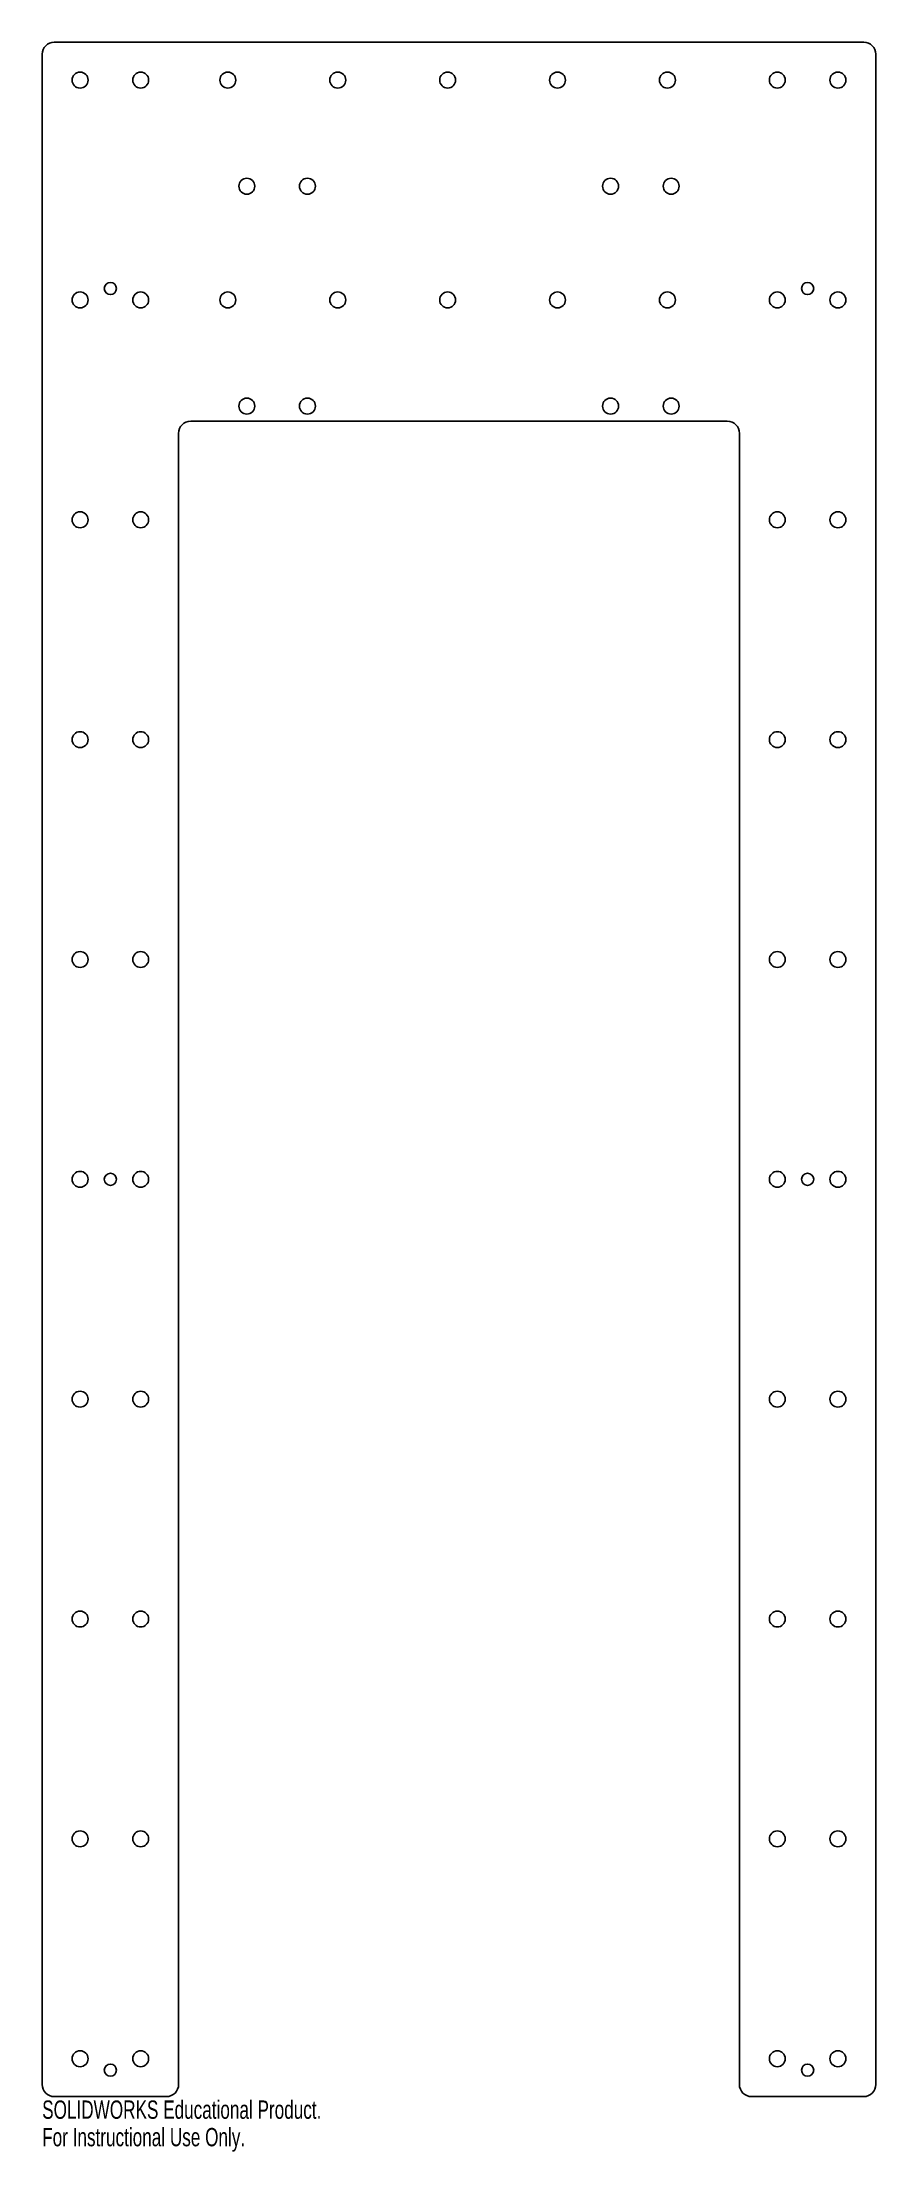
# Model space of a CAD drawing. Header units: millimetres. Extents: x -110 to 110, y -286 to 271.
import ezdxf

# ---------------------------------------------------------------- set-up
doc = ezdxf.new("R2010")
doc.units = ezdxf.units.MM
doc.styles.add('SLDTEXTSTYLE0', font='TXT', dxfattribs={"width": 0.7})

msp = doc.modelspace()

# ---------------------------------------------------------------- linework, layer by layer
at = {"color": 7, "linetype": 'Continuous', "lineweight": 25}
for p, q in [((-110, -267.8), (-110, 267.8)), ((-106.8, 271), (106.8, 271)), ((110, -267.8), (110, 267.8)), ((-74, -267.8), (-74, 167.8)), ((-70.8, 171), (70.8, 171)), ((74, -267.8), (74, 167.8)), ((-106.8, -271), (-77.2, -271)), ((77.2, -271), (106.8, -271))]:
    msp.add_line(p, q, dxfattribs=at)
for centre, radius in [((-100, 261), 2.1), ((-84, 261), 2.1), ((-61, 261), 2.1), ((-32, 261), 2.1), ((-3, 261), 2.1), ((26, 261), 2.1), ((55, 261), 2.1), ((84, 261), 2.1), ((100, 261), 2.1), ((-56, 233), 2.1), ((-40, 233), 2.1), ((40, 233), 2.1), ((56, 233), 2.1), ((-92, 206), 1.6), ((92, 206), 1.6), ((-100, 203), 2.1), ((-84, 203), 2.1), ((-61, 203), 2.1), ((-32, 203), 2.1), ((-3, 203), 2.1), ((26, 203), 2.1), ((55, 203), 2.1), ((84, 203), 2.1), ((100, 203), 2.1), ((-56, 175), 2.1), ((-40, 175), 2.1), ((40, 175), 2.1), ((56, 175), 2.1), ((-100, 145), 2.1), ((-84, 145), 2.1), ((84, 145), 2.1), ((100, 145), 2.1), ((-100, 87), 2.1), ((-84, 87), 2.1), ((84, 87), 2.1), ((100, 87), 2.1), ((-100, 29), 2.1), ((-84, 29), 2.1), ((84, 29), 2.1), ((100, 29), 2.1), ((-100, -29), 2.1), ((-92, -29), 1.6), ((-84, -29), 2.1), ((84, -29), 2.1), ((92, -29), 1.6), ((100, -29), 2.1), ((-100, -87), 2.1), ((-84, -87), 2.1), ((84, -87), 2.1), ((100, -87), 2.1), ((-100, -145), 2.1), ((-84, -145), 2.1), ((84, -145), 2.1), ((100, -145), 2.1), ((-100, -203), 2.1), ((-84, -203), 2.1), ((84, -203), 2.1), ((100, -203), 2.1), ((-100, -261), 2.1), ((-84, -261), 2.1), ((84, -261), 2.1), ((100, -261), 2.1), ((-92, -264), 1.6), ((92, -264), 1.6)]:
    msp.add_circle(centre, radius, dxfattribs=at)
for centre, start, end in [((-106.8, 267.8), 90, 180), ((106.8, 267.8), 360, 90), ((-70.8, 167.8), 90, 180), ((70.8, 167.8), 0, 90), ((-106.8, -267.8), 180, 270), ((-77.2, -267.8), 270, 0), ((77.2, -267.8), 180, 270), ((106.8, -267.8), 270, 0)]:
    msp.add_arc(centre, 3.2, start, end, dxfattribs=at)

# ---------------------------------------------------------------- texts
at = {"color": 7, "linetype": 'Continuous', "char_height": 4.8336, "attachment_point": 1, "style": 'SLDTEXTSTYLE0'}
for s, insert in [('SOLIDWORKS Educational Product.', (-110, -272.02)), ('For Instructional Use Only.', (-110, -279.27))]:
    msp.add_mtext(s, dxfattribs=dict(at, insert=insert))

doc.saveas('drawing.dxf')
